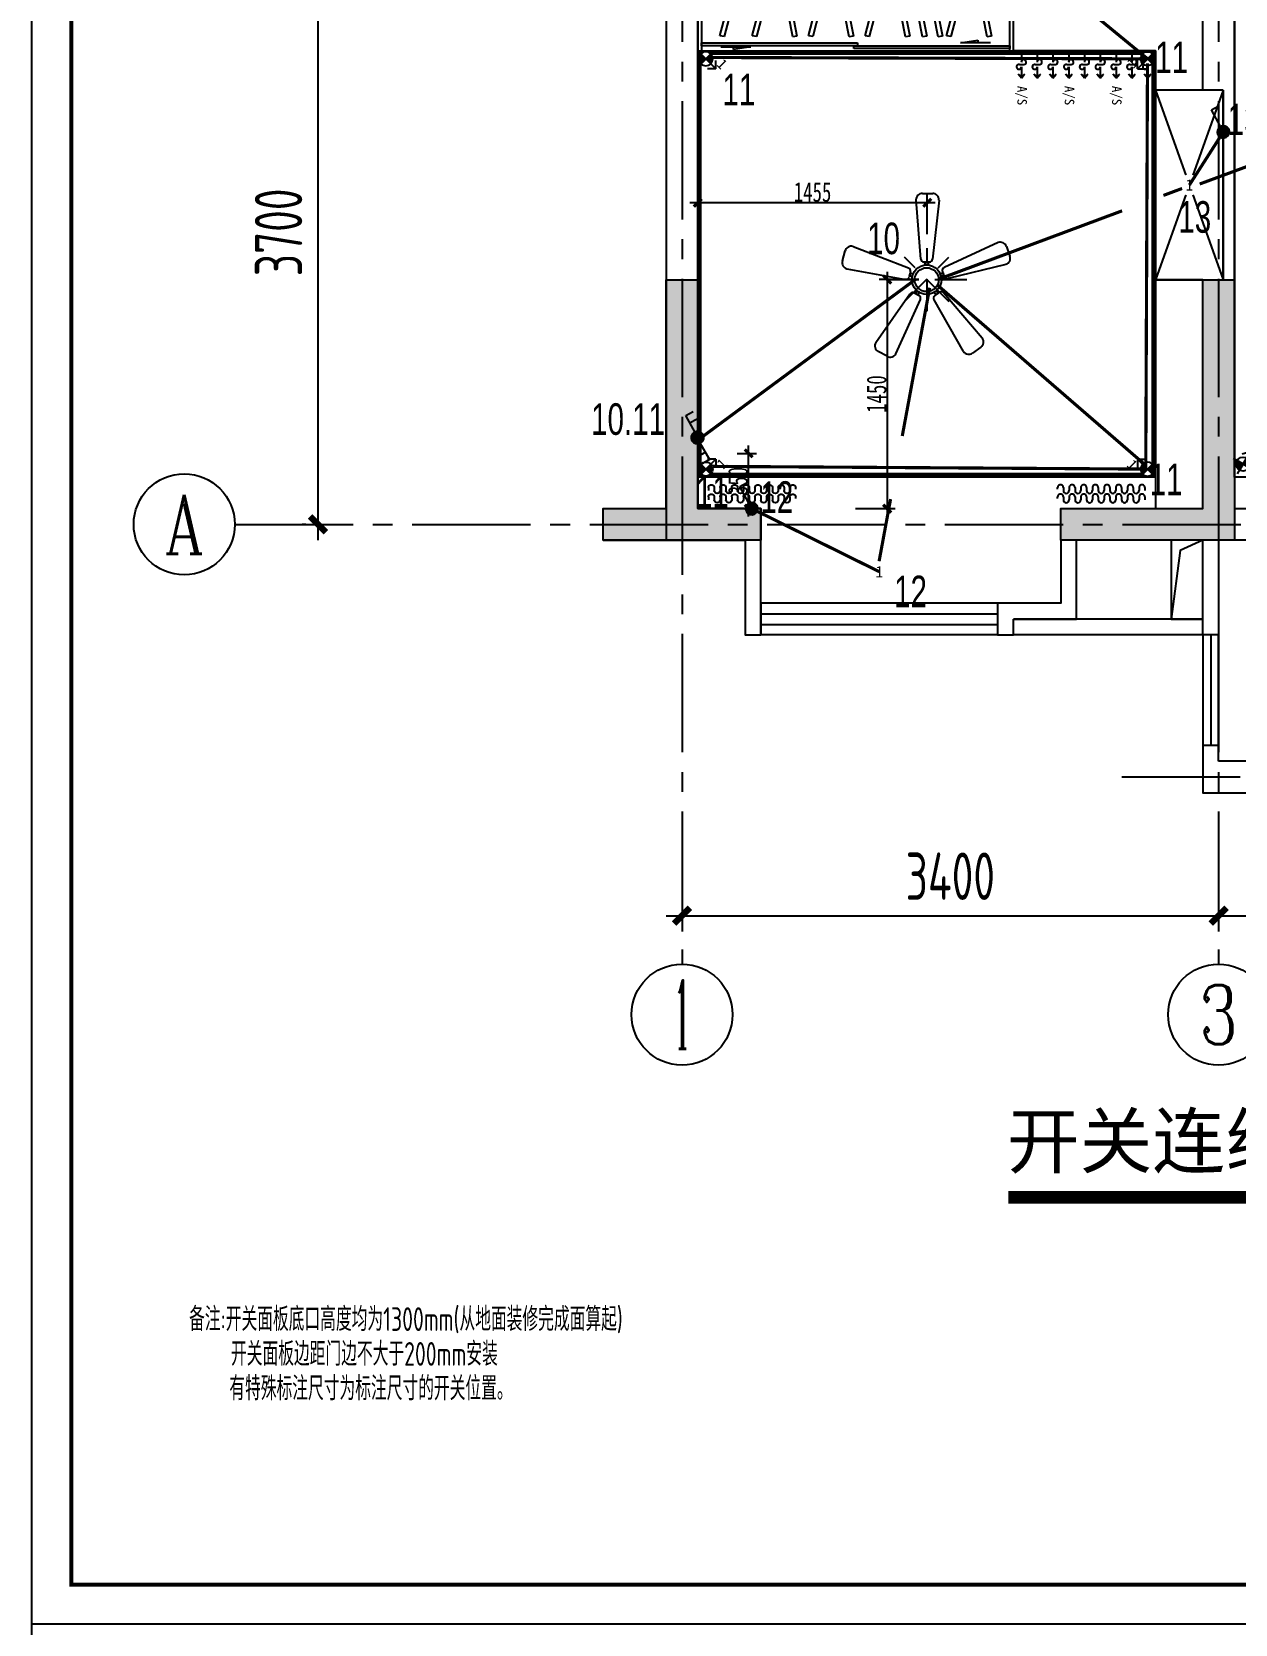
# Model space of a CAD drawing. Header units: millimetres. Extents: x -133666 to 880576, y -269375 to 86941.
# Drawn here: x 22354 to 29979, y -215593 to -205505 of the extents above; entities that cross this region are included whole.
import ezdxf
from ezdxf.enums import TextEntityAlignment as Align

# ---------------------------------------------------------------- set-up
doc = ezdxf.new("R2010")
doc.units = ezdxf.units.MM
doc.header["$LTSCALE"] = 1000
for name, pattern in [('CENTER', [50.8, 31.75, -6.35, 6.35, -6.35]), ('CENTER2', [1.125, 0.75, -0.125, 0.125, -0.125]), ('DASH', [0.35, 0.25, -0.1]), ('DASHED', [19.05, 12.7, -6.35])]:
    doc.linetypes.add(name, pattern=pattern)
doc.layers.get('0').update_dxf_attribs({"linetype": 'CONTINUOUS'})
doc.layers.get('Defpoints').update_dxf_attribs({"color": 6, "linetype": 'CONTINUOUS'})
for name, color, linetype in [('6#轴网(1-4)20181120$0$11 12 17 18 19 20 21 22-ZW$0$AXIS_轴号_A', 8, 'CONTINUOUS'), ('6#轴网(1-4)20181120$0$11 12 17 18 19 20 21 22-ZW$0$AXIS_轴文_A', 8, 'CONTINUOUS'), ('6#轴网(1-4)20181120$0$AXIS_TEXT', 8, 'CONTINUOUS'), ('A-FUR', 8, 'CONTINUOUS'), ('A-洞口', 105, 'CONTINUOUS'), ('A-看线', 105, 'CONTINUOUS'), ('AE-FLOR', 151, 'CONTINUOUS'), ('AXIS', 253, 'CENTER'), ('BORDER', 7, 'CONTINUOUS'), ('C-顶面灯具、灯带', 22, 'CONTINUOUS'), ('C-顶面设备（风口、换气扇、投影仪）', 7, 'CONTINUOUS'), ('C-顶面造型线', 32, 'CONTINUOUS'), ('DIM', 3, 'CONTINUOUS'), ('M-机电点位(布局空间)', 7, 'CONTINUOUS'), ('P-窗帘', 146, 'CONTINUOUS'), ('PUB_HATCH', 8, 'CONTINUOUS'), ('PUB_TEXT', 7, 'CONTINUOUS'), ('WALL', 2, 'CONTINUOUS'), ('WINDOW', 4, 'CONTINUOUS'), ('WIRE-照明', 1, 'CONTINUOUS'), ('ZZ001-PC 轮廓', 30, 'CONTINUOUS'), ('剪力墙', 6, 'CONTINUOUS'), ('家具', 8, 'CONTINUOUS'), ('栏杆', 142, 'CONTINUOUS'), ('电气标注', 2, 'CONTINUOUS')]:
    doc.layers.add(name, color=color, linetype=linetype)
doc.styles.add('6#轴网(1-4)20181120$0$11 12 17 18 19 20 21 22-ZW$0$_TCH_AXIS', font='COMPLEX', dxfattribs={"bigfont": 'GBCBIG'})
doc.styles.add('6#轴网(1-4)20181120$0$COMPLEX', font='COMPLEX')
doc.styles.add('_HZTXT', font='BZXW', dxfattribs={"width": 0.7, "bigfont": 'BZHZ'})
doc.styles.add('DIM', font='', dxfattribs={"width": 0.7})
doc.styles.get("Standard").update_dxf_attribs({"font": 'tssdeng.shx', "bigfont": 'tssdchn.shx'})
doc.styles.add('WORD-2', font='simhei.ttf')
doc.styles.add('ZZ', font='tssdeng.shx', dxfattribs={"width": 0.7, "bigfont": 'tssdchn.shx'})
doc.styles.add('黑体', font='simhei.ttf')
doc.styles.get('DIM').set_extended_font_data('SimSun')
doc.dimstyles.new('TSSD_100_100', dxfattribs={"dimtxt": 300, "dimasz": 100, "dimexe": 100, "dimexo": 250, "dimgap": 100, "dimtad": 1, "dimdec": 0, "dimzin": 0, "dimdsep": 46, "dimtxsty": 'ZZ', "dimblk": 'ARCHTICK', "dimcen": 0, "dimdle": 100, "dimclrd": 256, "dimclrt": 7, "dimadec": 0, "dimazin": 0, "dimtfac": 1, "dimtdec": 0, "dimtix": 1, "dimtmove": 2, "dimatfit": 3, "dimfxl": 0, "dimtolj": 1, "dimtzin": 0, "dimarcsym": 0})
doc.dimstyles.new('金螳螂1-50', dxfattribs={"dimscale": 50, "dimtxt": 2.5, "dimasz": 1, "dimexe": 1, "dimexo": 1, "dimgap": 0.1, "dimtad": 1, "dimdec": 0, "dimrnd": 5, "dimzin": 0, "dimdsep": 46, "dimtxsty": 'DIM', "dimblk": 'ARCHTICK', "dimcen": 2, "dimdle": 1, "dimclrd": 254, "dimclre": 254, "dimclrt": 30, "dimadec": 0, "dimazin": 0, "dimtfac": 1, "dimtdec": 0, "dimtix": 1, "dimtmove": 2, "dimatfit": 3, "dimldrblk": 'A', "dimfxl": 0, "dimtolj": 1, "dimtzin": 0, "dimarcsym": 0})

# ---------------------------------------------------------------- blocks, each defined once
blk = doc.blocks.new('6#轴网(1-4)20181120$0$_AXISO')
at = {"color": 8}
blk.add_circle((0, 0), 0.5, dxfattribs=at)
at = {"layer": '6#轴网(1-4)20181120$0$AXIS_TEXT', "color": 8, "style": '6#轴网(1-4)20181120$0$COMPLEX', "width": 1.041667}
blk.add_attdef('A', text='', height=0.56, dxfattribs=at).set_placement((-0.25, -0.28), (0.25, -0.28), align=Align.FIT)
blk = doc.blocks.new('_ArchTick')
at = {"color": 0, "linetype": 'ByBlock', "const_width": 0.4}
blk.add_lwpolyline([(-0.5, -0.5), (0.5, 0.5)], dxfattribs=at)
blk = doc.blocks.new('*D349')
at = {"layer": 'Defpoints', "color": 0, "transparency": 16777216}
for p in [(3400, -1600), (0, -1725), (3400, -2379)]:
    blk.add_point(p, dxfattribs=at)
at = {"layer": 'DIM', "color": 0, "lineweight": -2, "transparency": 16777216}
for p, q in [((3400, -1850), (3400, -2479)), ((0, -1975), (0, -2479))]:
    blk.add_line(p, q, dxfattribs=at)
at = {"layer": 'DIM', "lineweight": -2, "transparency": 16777216}
blk.add_line((-100, -2379), (3500, -2379), dxfattribs=at)
at = {"layer": 'DIM', "lineweight": -2, "transparency": 16777216, "xscale": 100, "yscale": 100, "zscale": 100, "rotation": 180}
blk.add_blockref('_ArchTick', (0, -2379), dxfattribs=at)
at = {"layer": 'DIM', "lineweight": -2, "transparency": 16777216, "xscale": 100, "yscale": 100, "zscale": 100}
blk.add_blockref('_ArchTick', (3400, -2379), dxfattribs=at)
at = {"layer": 'DIM', "color": 7, "transparency": 16777216, "insert": (1700, -2129), "char_height": 300, "attachment_point": 5, "style": 'ZZ'}
blk.add_mtext('\\A1;3400', dxfattribs=at)
blk = doc.blocks.new('*D350')
at = {"layer": 'Defpoints', "color": 0, "transparency": 16777216}
for p in [(3400, -1600), (6800, -1600), (6800, -2379)]:
    blk.add_point(p, dxfattribs=at)
at = {"layer": 'DIM', "color": 0, "lineweight": -2, "transparency": 16777216}
for p, q in [((3400, -1850), (3400, -2479)), ((6800, -1850), (6800, -2479))]:
    blk.add_line(p, q, dxfattribs=at)
at = {"layer": 'DIM', "lineweight": -2, "transparency": 16777216}
blk.add_line((3300, -2379), (6900, -2379), dxfattribs=at)
at = {"layer": 'DIM', "lineweight": -2, "transparency": 16777216, "xscale": 100, "yscale": 100, "zscale": 100, "rotation": 180}
blk.add_blockref('_ArchTick', (3400, -2379), dxfattribs=at)
at = {"layer": 'DIM', "lineweight": -2, "transparency": 16777216, "xscale": 100, "yscale": 100, "zscale": 100}
blk.add_blockref('_ArchTick', (6800, -2379), dxfattribs=at)
at = {"layer": 'DIM', "color": 7, "transparency": 16777216, "insert": (5100, -2129), "char_height": 300, "attachment_point": 5, "style": 'ZZ'}
blk.add_mtext('\\A1;3400', dxfattribs=at)
blk = doc.blocks.new('*D352')
at = {"layer": 'Defpoints', "color": 0, "transparency": 16777216}
for p in [(-2135, 3800), (-2307, 100), (-2135, 100)]:
    blk.add_point(p, dxfattribs=at)
at = {"layer": 'DIM', "lineweight": -2, "transparency": 16777216}
blk.add_line((-2307, 3900), (-2307, 0), dxfattribs=at)
at = {"layer": 'DIM', "color": 0, "lineweight": -2, "transparency": 16777216}
for p, q in [((-2385, 3800), (-2407, 3800)), ((-2385, 100), (-2407, 100))]:
    blk.add_line(p, q, dxfattribs=at)
at = {"layer": 'DIM', "lineweight": -2, "transparency": 16777216, "xscale": 100, "yscale": 100, "zscale": 100}
for p, rotation in [((-2307, 3800), 90), ((-2307, 100), 270)]:
    blk.add_blockref('_ArchTick', p, dxfattribs=dict(at, rotation=rotation))
at = {"layer": 'DIM', "color": 7, "transparency": 16777216, "insert": (-2557, 1950), "char_height": 300, "attachment_point": 5, "rotation": 90, "style": 'ZZ'}
blk.add_mtext('\\A1;3700', dxfattribs=at)
blk = doc.blocks.new('$TCHSYS$WIN2D')
for p, q in [((-0.5, 0.5), (0.5, 0.5)), ((-0.5, 0.5), (-0.5, -0.5)), ((0.5, 0.5), (0.5, -0.5)), ((0.5, 0.1667), (-0.5, 0.1667)), ((0.5, -0.1667), (-0.5, -0.1667)), ((-0.5, -0.5), (0.5, -0.5))]:
    blk.add_line(p, q)
blk = doc.blocks.new('B20190319225928')
at = {"layer": 'BORDER'}
blk.add_lwpolyline([(0, 0), (0, 29700), (42000, 29700), (42000, 0)], close=True, dxfattribs=at)
at = {"layer": 'BORDER', "const_width": 50}
blk.add_lwpolyline([(2500, 500), (2500, 29200), (41500, 29200), (41500, 500)], close=True, dxfattribs=at)
blk = doc.blocks.new('dfdjjfg')
at = {"layer": 'C-顶面灯具、灯带'}
for p, q in [((102848, -78761, 0), (102424, -78556, 0)), ((102369, -78605, 0), (102391, -78566, 0)), ((102754, -78918, 0), (102377, -78638, 0)), ((102866, -78831, 0), (102825, -78901, 0))]:
    blk.add_line(p, q, dxfattribs=at)
at = {"layer": 'C-顶面灯具、灯带', "elevation": 0}
blk.add_lwpolyline([(102355, -78584), (102366, -78564), (102386, -78576), (102374, -78595)], close=True, dxfattribs=at)
at = {"layer": 'C-顶面灯具、灯带'}
for centre, radius, start, end in [((102413, -78579, 0), 25, 63.5335, 150), ((102391, -78617, 0), 25, 150, 236.4665), ((102824, -78805, 0), 49.9, 327.8045, 61.338), ((102782, -78876, 0), 49.9, 236.4665, 330)]:
    blk.add_arc(centre, radius, start, end, dxfattribs=at)
blk = doc.blocks.new('dfdfhhfqqe')
at = {"layer": 'C-顶面灯具、灯带', "color": 251, "linetype": 'DASHED', "ltscale": 0.02}
for p, q in [((102272, -78770, 0), (102272, -78271, 0)), ((102090, -78696, 0), (102443, -78343, 0)), ((102445, -78696, 0), (102092, -78343, 0)), ((102586, -78520, 0), (101949, -78520, 0))]:
    blk.add_line(p, q, dxfattribs=at)
at = {"layer": 'C-顶面灯具、灯带'}
blk.add_circle((102268, -78520, 0), 117, dxfattribs=at)
at = {"layer": 'C-顶面灯具、灯带', "color": 251}
blk.add_circle((102268, -78520, 0), 94.6, dxfattribs=at)
at = {"layer": 'C-顶面灯具、灯带'}
for p, rotation in [((86130, -206431), 120.3263484312801), ((221725, -127012), 195.4205350051824), ((-23344, -107555), 50.53026438440089), ((178115, 25732), 271.4733682363907), ((40129, 34441), 336.3318596501865)]:
    blk.add_blockref('dfdjjfg', p, dxfattribs=dict(at, rotation=rotation))
blk = doc.blocks.new('u5g')
at = {"color": 8, "linetype": 'DASH', "ltscale": 20}
for p, q in [((20, -300), (30, -300)), ((30, -300), (30, -350)), ((1695, -312.5), (30, -312.5)), ((1695, -337.5), (30, -337.5)), ((1705, -300), (1695, -300)), ((1695, -300), (1695, -350)), ((20, -350), (30, -350)), ((1705, -350), (1695, -350))]:
    blk.add_line(p, q, dxfattribs=at)
at = {"color": 8, "ltscale": 20}
for p, q in [((1434.9, -595), (1530, -576.1)), ((1600.1, -595), (1434.9, -595)), ((1530, -576.1), (1530, -595)), ((124.9, -623), (290.1, -623)), ((290.1, -623), (195, -641.9)), ((195, -641.9), (195, -623))]:
    blk.add_line(p, q, dxfattribs=at)
at = {"linetype": 'DASH', "ltscale": 20}
for points in [[(1725, 0), (0, 0), (0, -650), (1725, -650)], [(20, -595), (872.5, -595), (872.5, -615), (20, -615)], [(852.5, -615), (1705, -615), (1705, -635), (852.5, -635)]]:
    blk.add_lwpolyline(points, close=True, dxfattribs=at)
blk.add_lwpolyline([(1705, -650), (1705, -20), (20, -20), (20, -650)], dxfattribs=at)
at = {"color": 8, "linetype": 'DASH', "ltscale": 20}
for points in [[(120.6, -547.7), (214.1, -99.8), (237.1, -104.6), (143.5, -552.5)], [(297.3, -547.7), (390.9, -99.8), (413.8, -104.6), (320.3, -552.5)], [(518.6, -554.1), (447.8, -102.1), (471, -98.4), (541.8, -550.4)], [(604.7, -547.7), (698.2, -99.8), (721.2, -104.6), (627.7, -552.5)], [(827.7, -554.1), (756.9, -102.1), (780.1, -98.4), (850.9, -550.4)], [(913.8, -547.7), (1007.3, -99.8), (1030.3, -104.6), (936.8, -552.5)], [(1135.1, -554.1), (1064.3, -102.1), (1087.5, -98.4), (1158.3, -550.4)], [(1228.3, -554.1), (1157.5, -102.1), (1180.7, -98.4), (1251.5, -550.4)], [(1313.9, -554.1), (1243.1, -102.1), (1266.3, -98.4), (1337.1, -550.4)], [(1360, -547.7), (1453.5, -99.8), (1476.5, -104.6), (1383, -552.5)], [(1581.2, -554.1), (1510.4, -102.1), (1533.7, -98.4), (1604.4, -550.4)]]:
    blk.add_lwpolyline(points, close=True, dxfattribs=at)
blk = doc.blocks.new('DIFF-WLL')
at = {"color": 7, "linetype": 'ByBlock'}
for p, q in [((0, 0), (2.05, 0)), ((5, 0), (4.28, 0.61)), ((4.28, 0.61), (4.76, 0)), ((2.95, 0), (4.76, 0)), ((5, 0), (4.28, -0.61)), ((4.28, -0.61), (4.76, 0))]:
    blk.add_line(p, q, dxfattribs=at)
for centre, radius, start, end in [((2.06, 0.44), 0.443, 4.4518, 269.236), ((-3.48, 0.01), 5.99, 356.4344, 4.4518), ((2.94, -0.44), 0.443, 169.2229, 89.236)]:
    blk.add_arc(centre, radius, start, end, dxfattribs=at)
blk = doc.blocks.new('*U392')
at = {"color": 251}
blk.add_line((0, 300), (0, 0), dxfattribs=at)
at = {"color": 251, "xscale": 34.56325301062316, "yscale": 34.56325301062316, "zscale": 34.56325301062316}
for p in [(0, 250), (0, 150), (0, 50)]:
    blk.add_blockref('DIFF-WLL', p, dxfattribs=at)
at = {"style": 'WORD-2'}
blk.add_attdef('A/S', (222, 25), '', height=60, dxfattribs=at)
blk = doc.blocks.new('*U201')
at = {"color": 250}
blk.add_wipeout([(28.1, -28.5), (29.8, -26.7), (31.5, -24.7), (33, -22.7), (34.3, -20.6), (35.5, -18.4), (36.6, -16.1), (37.6, -13.8), (38.4, -11.4), (39, -9), (39.5, -6.5), (39.8, -4), (40, -1.5), (40, 1), (39.9, 3.5), (39.6, 6), (39.1, 8.5), (38.5, 10.9), (37.7, 13.3), (36.8, 15.7), (35.8, 17.9), (34.6, 20.1), (33.2, 22.3), (31.8, 24.3), (30.2, 26.3), (28.5, 28.1), (26.7, 29.8), (24.7, 31.5), (22.7, 33), (20.6, 34.3), (18.4, 35.5), (16.1, 36.6), (13.8, 37.6), (11.4, 38.4), (9, 39), (6.5, 39.5), (4, 39.8), (1.5, 40), (-1, 40), (-3.5, 39.9), (-6, 39.6), (-8.5, 39.1), (-10.9, 38.5), (-13.3, 37.7), (-15.7, 36.8), (-17.9, 35.8), (-20.1, 34.6), (-22.3, 33.2), (-24.3, 31.8), (-26.3, 30.2), (-28.1, 28.5), (-29.8, 26.7), (-31.5, 24.7), (-33, 22.7), (-34.3, 20.6), (-35.5, 18.4), (-36.6, 16.1), (-37.6, 13.8), (-38.4, 11.4), (-39, 9), (-39.5, 6.5), (-39.8, 4), (-40, 1.5), (-40, -1), (-39.9, -3.5), (-39.6, -6), (-39.1, -8.5), (-38.5, -10.9), (-37.7, -13.3), (-36.8, -15.7), (-35.8, -17.9), (-34.6, -20.1), (-33.2, -22.3), (-31.8, -24.3), (-30.2, -26.3), (-28.5, -28.1), (-26.7, -29.8), (-24.7, -31.5), (-22.7, -33), (-20.6, -34.3), (-18.4, -35.5), (-16.1, -36.6), (-13.8, -37.6), (-11.4, -38.4), (-9, -39), (-6.5, -39.5), (-4, -39.8), (-1.5, -40), (1, -40), (3.5, -39.9), (6, -39.6), (8.5, -39.1), (10.9, -38.5), (13.3, -37.7), (15.7, -36.8), (17.9, -35.8), (20.1, -34.6), (22.3, -33.2), (24.3, -31.8), (26.3, -30.2)], dxfattribs=at)
h = blk.add_hatch(color=250)
edge = h.paths.add_edge_path()
edge.add_arc((0, 0), 40, 90, 180)
edge.add_line((-40, 0), (0, 0))
edge.add_line((0, 0), (0, 40))
edge = h.paths.add_edge_path()
edge.add_arc((0, 0), 40, 270, 360)
edge.add_line((40, 0), (0, 0))
edge.add_line((0, 0), (0, -40))
at = {"color": 251}
for p, q in [((-64, 0), (80, 0)), ((-40, 0), (40, 0)), ((0, -64), (0, 64)), ((0, 40), (0, -40)), ((80, 0), (46.4, 33.6)), ((80, 0), (46.4, -33.6))]:
    blk.add_line(p, q, dxfattribs=at)
blk.add_circle((0, 0), 40)
at = {"style": 'WORD-2'}
blk.add_attdef('1', (19.6, -92.8), '', height=60, dxfattribs=at)
blk = doc.blocks.new('B14-1')
for p, q in [((-933, 124), (-933, 148)), ((-837, 148), (-837, 100)), ((-741, 148), (-741, 100)), ((-645, 148), (-645, 100)), ((-549, 148), (-549, 100)), ((-453, 148), (-453, 100)), ((-357, 148), (-357, 100)), ((-261, 148), (-261, 100)), ((-165, 148), (-165, 100)), ((-69, 148), (-69, 100)), ((27, 148), (27, 100)), ((123, 148), (123, 100)), ((219, 148), (219, 100)), ((315, 148), (315, 100)), ((411, 148), (411, 100)), ((507, 148), (507, 100))]:
    blk.add_line(p, q)
blk.add_lwpolyline([(-933, 124, 0, 0, 0), (-1137, 124, 90, 0, 0), (-1245, 124, 0, 0, 0)], format="xyseb")
for centre, start, end in [((-885, 148), 360, 180.0002), ((-789, 100), 180, 360), ((-693, 148), 360, 180.0002), ((-597, 100), 180, 360), ((-501, 148), 360, 180.0002), ((-405, 100), 180, 360), ((-309, 148), 360, 180.0002), ((-213, 100), 180, 360), ((-117, 148), 360, 180.0002), ((-21, 100), 180, 0), ((75, 148), 0, 180.0002), ((171, 100), 180, 0), ((267, 148), 0, 180.0002), ((363, 100), 180, 0), ((459, 148), 0, 180.0002)]:
    blk.add_arc(centre, 48, start, end)
blk = doc.blocks.new('嵌入式筒灯')
at = {"color": 250}
blk.add_wipeout([(42.2, -42.7), (44.8, -40), (47.2, -37.1), (49.4, -34.1), (51.5, -30.9), (53.3, -27.6), (54.9, -24.2), (56.3, -20.7), (57.5, -17.1), (58.5, -13.5), (59.2, -9.8), (59.7, -6), (60, -2.3), (60, 1.5), (59.8, 5.3), (59.4, 9), (58.7, 12.7), (57.8, 16.4), (56.6, 20), (55.2, 23.5), (53.7, 26.9), (51.9, 30.2), (49.9, 33.4), (47.7, 36.5), (45.3, 39.4), (42.7, 42.2), (40, 44.8), (37.1, 47.2), (34.1, 49.4), (30.9, 51.5), (27.6, 53.3), (24.2, 54.9), (20.7, 56.3), (17.1, 57.5), (13.5, 58.5), (9.8, 59.2), (6, 59.7), (2.3, 60), (-1.5, 60), (-5.3, 59.8), (-9, 59.4), (-12.7, 58.7), (-16.4, 57.8), (-20, 56.6), (-23.5, 55.2), (-26.9, 53.7), (-30.2, 51.9), (-33.4, 49.9), (-36.5, 47.7), (-39.4, 45.3), (-42.2, 42.7), (-44.8, 40), (-47.2, 37.1), (-49.4, 34.1), (-51.5, 30.9), (-53.3, 27.6), (-54.9, 24.2), (-56.3, 20.7), (-57.5, 17.1), (-58.5, 13.5), (-59.2, 9.8), (-59.7, 6), (-60, 2.3), (-60, -1.5), (-59.8, -5.3), (-59.4, -9), (-58.7, -12.7), (-57.8, -16.4), (-56.6, -20), (-55.2, -23.5), (-53.7, -26.9), (-51.9, -30.2), (-49.9, -33.4), (-47.7, -36.5), (-45.3, -39.4), (-42.7, -42.2), (-40, -44.8), (-37.1, -47.2), (-34.1, -49.4), (-30.9, -51.5), (-27.6, -53.3), (-24.2, -54.9), (-20.7, -56.3), (-17.1, -57.5), (-13.5, -58.5), (-9.8, -59.2), (-6, -59.7), (-2.3, -60), (1.5, -60), (5.3, -59.8), (9, -59.4), (12.7, -58.7), (16.4, -57.8), (20, -56.6), (23.5, -55.2), (26.9, -53.7), (30.2, -51.9), (33.4, -49.9), (36.5, -47.7), (39.4, -45.3)], dxfattribs=at)
at = {"color": 251, "style": 'WORD-2'}
blk.add_attdef('1', text='', height=64, dxfattribs=at).set_placement((0, 0), align=Align.MIDDLE)
blk = doc.blocks.new('单联单控开关 暗装')
at = {"linetype": 'Continuous'}
h = blk.add_hatch(color=256, dxfattribs=at)
edge = h.paths.add_edge_path()
edge.add_ellipse((0, 0), major_axis=(-26.5, 8.4), ratio=1, start_angle=0, end_angle=360, ccw=False)
for p, q in [((-54.2, 100.1), (-23.5, 117)), ((-12.9, 24.7), (-54.2, 100.1))]:
    blk.add_line(p, q)
at = {"linetype": 'Continuous', "extrusion": (0, 0, -1)}
blk.add_ellipse((0, 0), major_axis=(-26.5, 8.4), ratio=1, start_param=1.546417, end_param=7.829602, dxfattribs=at)
blk = doc.blocks.new('*D1213')
at = {"layer": 'C-顶面造型线', "color": 254, "lineweight": -2, "transparency": 16777216}
for p, q in [((26824, -208176), (26946, -208176)), ((26896, -208576), (26896, -208126)), ((26824, -208526), (26946, -208526))]:
    blk.add_line(p, q, dxfattribs=at)
at = {"layer": 'Defpoints', "color": 0, "transparency": 16777216}
for p in [(26774, -208176), (26896, -208176), (26774, -208526)]:
    blk.add_point(p, dxfattribs=at)
at = {"layer": 'C-顶面造型线', "color": 254, "lineweight": -2, "transparency": 16777216, "xscale": 50, "yscale": 50, "zscale": 50}
for p, rotation in [((26896, -208176), 90), ((26896, -208526), 270)]:
    blk.add_blockref('_ArchTick', p, dxfattribs=dict(at, rotation=rotation))
at = {"layer": 'C-顶面造型线', "color": 30, "transparency": 16777216, "insert": (26829, -208351), "char_height": 125, "attachment_point": 5, "rotation": 90, "style": 'DIM'}
blk.add_mtext('\\A1;350', dxfattribs=at)
blk = doc.blocks.new('A')
for p, q in [((-0.37, 0), (-2.13, 0)), ((-1.44, 1.15), (-1.09, 1.44)), ((-1.44, 1.15), (-0.37, 0)), ((-1.44, -1.15), (-0.37, 0)), ((-1.09, 1.44), (0, 0)), ((-1.09, -1.44), (0, 0)), ((-1.44, -1.15), (-1.09, -1.44))]:
    blk.add_line(p, q)
for points in [[(-1.44, 1.15), (-1.09, 1.44), (-0.37, 0), (0, 0)], [(-1.44, -1.15), (-1.09, -1.44), (-0.37, 0), (0, 0)]]:
    blk.add_solid(points)
blk = doc.blocks.new('双联单控开关 暗装')
at = {"linetype": 'Continuous'}
h = blk.add_hatch(color=256, dxfattribs=at)
edge = h.paths.add_edge_path()
edge.add_ellipse((0, 0), major_axis=(-26.8, 7.6), ratio=1, start_angle=0, end_angle=360, ccw=False)
for p, q in [((-55.1, 99.6), (-21.8, 118.3)), ((-12.3, 23.2), (-55.1, 99.6)), ((-37.3, 66.1), (-3.6, 85.7))]:
    blk.add_line(p, q, dxfattribs=at)
at = {"linetype": 'Continuous', "extrusion": (0, 0, -1)}
blk.add_ellipse((0, 0), major_axis=(-26.8, 7.6), ratio=1, start_param=1.568207, end_param=7.851392, dxfattribs=at)
blk = doc.blocks.new('*D1214')
at = {"layer": 'C-顶面造型线', "color": 254, "lineweight": -2, "transparency": 16777216}
for p, q in [((28078, -206588), (26524, -206588)), ((26574, -206788), (26574, -206538)), ((28028, -206788), (28028, -206538))]:
    blk.add_line(p, q, dxfattribs=at)
at = {"layer": 'Defpoints', "color": 0, "transparency": 16777216}
for p in [(26574, -206588), (26574, -207071), (28028, -207071)]:
    blk.add_point(p, dxfattribs=at)
at = {"layer": 'C-顶面造型线', "color": 254, "lineweight": -2, "transparency": 16777216, "xscale": 50, "yscale": 50, "zscale": 50, "rotation": 180}
blk.add_blockref('_ArchTick', (26574, -206588), dxfattribs=at)
at = {"layer": 'C-顶面造型线', "color": 254, "lineweight": -2, "transparency": 16777216, "xscale": 50, "yscale": 50, "zscale": 50}
blk.add_blockref('_ArchTick', (28028, -206588), dxfattribs=at)
at = {"layer": 'C-顶面造型线', "color": 30, "transparency": 16777216, "insert": (27301, -206521), "char_height": 125, "attachment_point": 5, "style": 'DIM'}
blk.add_mtext('\\A1;1455', dxfattribs=at)
blk = doc.blocks.new('*D1215')
at = {"layer": 'C-顶面造型线', "color": 254, "lineweight": -2, "transparency": 16777216}
for p, q in [((27974, -207075), (27724, -207075)), ((27774, -207025), (27774, -208576)), ((27574, -208526), (27824, -208526))]:
    blk.add_line(p, q, dxfattribs=at)
at = {"layer": 'Defpoints', "color": 0, "transparency": 16777216}
for p in [(28025, -207075), (26774, -208526), (27774, -208526)]:
    blk.add_point(p, dxfattribs=at)
at = {"layer": 'C-顶面造型线', "color": 254, "lineweight": -2, "transparency": 16777216, "xscale": 50, "yscale": 50, "zscale": 50}
for p, rotation in [((27774, -207075), 90), ((27774, -208526), 270)]:
    blk.add_blockref('_ArchTick', p, dxfattribs=dict(at, rotation=rotation))
at = {"layer": 'C-顶面造型线', "color": 30, "transparency": 16777216, "insert": (27707, -207800), "char_height": 125, "attachment_point": 5, "rotation": 90, "style": 'DIM'}
blk.add_mtext('\\A1;1450', dxfattribs=at)
blk = doc.blocks.new('B20190222125856')
at = {"layer": 'AXIS', "linetype": 'CENTER2'}
for p, q in [((0, 11781), (0, -2685.7)), ((3400, 11781), (3400, -2685.7)), ((-2834.7, 100), (9118.1, 100)), ((2786.3, -1500), (9118.1, -1500))]:
    blk.add_line(p, q, dxfattribs=at)
at = {"layer": '6#轴网(1-4)20181120$0$11 12 17 18 19 20 21 22-ZW$0$AXIS_轴号_A', "color": 6}
ref = blk.add_blockref('6#轴网(1-4)20181120$0$_AXISO', (-3154.7, 100), dxfattribs=dict(at, xscale=640, yscale=640, zscale=640))
ref.add_attrib('A', 'A', dxfattribs={"layer": '6#轴网(1-4)20181120$0$11 12 17 18 19 20 21 22-ZW$0$AXIS_轴文_A', "height": 372.8, "style": '6#轴网(1-4)20181120$0$11 12 17 18 19 20 21 22-ZW$0$_TCH_AXIS', "width": 0.777778}).set_placement((-3278.9, -86.4), (-3030.4, -86.4), align=Align.FIT)
at = {"layer": '6#轴网(1-4)20181120$0$11 12 17 18 19 20 21 22-ZW$0$AXIS_轴号_A'}
ref = blk.add_blockref('6#轴网(1-4)20181120$0$_AXISO', (0, -3005.7), dxfattribs=dict(at, xscale=640, yscale=640, zscale=640))
ref.add_attrib('A', '1', dxfattribs={"layer": '6#轴网(1-4)20181120$0$11 12 17 18 19 20 21 22-ZW$0$AXIS_轴文_A', "height": 435.8, "style": '6#轴网(1-4)20181120$0$11 12 17 18 19 20 21 22-ZW$0$_TCH_AXIS', "width": 0.555556}).set_placement((-51.9, -3223.6), (51.9, -3223.6), align=Align.FIT)
ref = blk.add_blockref('6#轴网(1-4)20181120$0$_AXISO', (3400, -3005.7), dxfattribs=dict(at, xscale=640, yscale=640, zscale=640))
ref.add_attrib('A', '3', dxfattribs={"layer": '6#轴网(1-4)20181120$0$11 12 17 18 19 20 21 22-ZW$0$AXIS_轴文_A', "height": 372.8, "style": '6#轴网(1-4)20181120$0$11 12 17 18 19 20 21 22-ZW$0$_TCH_AXIS'}).set_placement((3275.7, -3192.1), (3524.3, -3192.1), align=Align.FIT)
at = {"layer": 'DIM'}
dim = blk.add_linear_dim(base=(-2307.2, 100), p1=(-2134.7, 3800), p2=(-2134.7, 100), angle=90, dimstyle='TSSD_100_100', dxfattribs=at)
dim.commit()
dim.dimension.update_dxf_attribs({"geometry": '*D352', "text_midpoint": (-2557.2, 1950)})
for base, p1, p2, picture, middle in [((3400, -2379.1), (0, -1724.9), (3400, -1600), '*D349', (1700, -2129.1)), ((6800, -2379.1), (3400, -1600), (6800, -1600), '*D350', (5100, -2129.1))]:
    dim = blk.add_linear_dim(base=base, p1=p1, p2=p2, dimstyle='TSSD_100_100', dxfattribs=at)
    dim.commit()
    dim.dimension.update_dxf_attribs({"geometry": picture, "text_midpoint": middle})

msp = doc.modelspace()

# ---------------------------------------------------------------- hatches: boundary and pattern name
at = {"layer": 'PUB_HATCH'}
for points in [[(25974, -208725.7), (25974, -208525.7), (26374, -208525.7), (26374, -207075.7), (26574, -207075.7), (26574, -208525.7), (26974, -208525.7), (26974, -208725.7)], [(29774, -208525.7), (29774, -207075.7), (29974, -207075.7), (29974, -208725.7), (28874, -208725.7), (28874, -208525.7)]]:
    msp.add_hatch(color=256, dxfattribs=at).paths.add_polyline_path(points)

# ---------------------------------------------------------------- linework, layer by layer
at = {"layer": 'A-洞口'}
msp.add_lwpolyline([(29574, -208725.7), (29574, -209225.7), (29774, -209225.7), (29774, -208725.7)], close=True, dxfattribs=at)
msp.add_lwpolyline([(29774, -208725.7), (29631.1, -208791.6), (29574, -209225.7)], dxfattribs=at)
at = {"layer": 'A-看线'}
msp.add_lwpolyline([(28474, -208325.7), (26974, -208325.7)], dxfattribs=at)
at = {"layer": 'AE-FLOR'}
for points in [[(29774, -209325.7), (29774, -210025.7)], [(29874, -210025.7), (29874, -209325.7)]]:
    msp.add_lwpolyline(points, dxfattribs=at)
at = {"layer": 'C-顶面造型线'}
for points in [[(32774, -208325.7), (29974, -208325.7), (29974, -203425.7), (32774, -203425.7)], [(26574, -205625.7), (29474, -205625.7), (29474, -208325.7), (26574, -208325.7)]]:
    msp.add_lwpolyline(points, close=True, dxfattribs=at)
at = {"layer": 'C-顶面造型线', "color": 35}
for points in [[(26584, -205635.7), (29464, -205635.7), (29464, -208315.7), (26584, -208315.7)], [(26594, -205645.7), (29454, -205645.7), (29454, -208305.7), (26594, -208305.7)]]:
    msp.add_lwpolyline(points, close=True, dxfattribs=at)
at = {"layer": 'PUB_TEXT', "const_width": 80}
msp.add_lwpolyline([(28541.1, -212888.5), (30915.6, -212888.5)], dxfattribs=at)
at = {"layer": 'WALL'}
for p, q in [((29904, -205875.7), (29904, -207075.7)), ((29974, -205875.7), (29974, -207075.7))]:
    msp.add_line(p, q, dxfattribs=at)
for points in [[(26974, -209125.7), (26974, -208525.7), (26574, -208525.7), (26574, -205025.7), (28824, -205025.7), (28824, -204925.7), (28774, -204925.7), (28774, -204825.7), (28674, -204825.7), (28674, -204925.7), (26574, -204925.7), (26574, -202225.7), (26374, -202225.7), (26374, -208725.7), (26874, -208725.7), (26874, -209325.7), (26974, -209325.7), (26974, -209125.7)], [(29774, -205875.7), (29774, -205025.7), (29724, -205025.7), (29724, -204925.7), (29974, -204925.7), (29974, -205875.7)], [(29904, -205875.7), (29774, -205875.7), (29774, -205875.7)], [(29774, -207075.7), (29904, -207075.7)]]:
    msp.add_lwpolyline(points, dxfattribs=at)
for points in [[(29974, -207075.7), (29974, -208525.7), (30374, -208525.7), (30374, -208725.7), (29874, -208725.7), (29874, -209325.7), (29774, -209325.7), (29774, -208725.7), (28874, -208725.7), (28874, -208525.7), (29774, -208525.7), (29774, -207075.7)], [(28574, -209225.7), (28974, -209225.7), (28974, -208725.7), (28874, -208725.7), (28874, -209125.7), (28474, -209125.7), (28474, -209325.7), (28574, -209325.7)], [(29874, -210125.7), (29874, -210025.7), (29774, -210025.7), (29774, -210325.7), (30574, -210325.7), (30574, -210125.7)]]:
    msp.add_lwpolyline(points, close=True, dxfattribs=at)
at = {"layer": 'WIRE-照明', "const_width": 20}
for points in [[(29262.5, -206639.3), (28103.5, -207071.1)], [(27953.1, -207073.8), (26578.9, -208088.5)], [(27869.5, -208065.8), (28043.3, -207126.7)]]:
    msp.add_lwpolyline(points, dxfattribs=at)
at = {"layer": 'ZZ001-PC 轮廓'}
msp.add_xline((22353.8, -133793.6), (0, 1), dxfattribs=at)
at = {"layer": '剪力墙', "elevation": 0}
for points in [[(25974, -208725.7), (25974, -208525.7), (26374, -208525.7), (26374, -207075.7), (26574, -207075.7), (26574, -208525.7), (26974, -208525.7), (26974, -208725.7), (25974, -208725.7), (26574, -208725.7)], [(29974, -208525.7), (29974, -208525.7)]]:
    msp.add_lwpolyline(points, dxfattribs=at)
msp.add_lwpolyline([(29774, -208525.7), (29774, -207075.7), (29974, -207075.7), (29974, -208725.7), (28874, -208725.7), (28874, -208525.7)], close=True, dxfattribs=at)
at = {"layer": '家具', "ltscale": 0.2}
for p, q in [((29474, -205875.7), (29904, -207075.7)), ((29904, -205875.7), (29474, -207075.7))]:
    msp.add_line(p, q, dxfattribs=at)
for points in [[(29904, -205875.7), (29474, -205875.7), (29474, -207075.7), (29904, -207075.7)], [(29474, -208525.7), (29774, -208525.7), (29774, -207075.7), (29474, -207075.7)]]:
    msp.add_lwpolyline(points, close=True, dxfattribs=at)
at = {"layer": '栏杆'}
for points in [[(29774, -209225.7), (28574, -209225.7)], [(29774, -209325.7), (28574, -209325.7)], [(29824, -209325.7), (29824, -210025.7)]]:
    msp.add_lwpolyline(points, dxfattribs=at)

# ---------------------------------------------------------------- block references
at = {"layer": 'A-FUR', "xscale": 1.159400000236928, "yscale": 0.9231000000145286}
msp.add_blockref('u5g', (26574, -205025.7), dxfattribs=at)
at = {"layer": 'C-顶面灯具、灯带', "xscale": 0.8000000000029104, "yscale": 0.8000000000029104, "zscale": 0.8000000000029104}
msp.add_blockref('dfdfhhfqqe', (-53790.2, -144259.5, 0), dxfattribs=at)
at = {"layer": 'C-顶面设备（风口、换气扇、投影仪）', "color": 7, "rotation": 270}
for p in [(28574, -205625.7), (28874, -205625.7), (29174, -205625.7)]:
    msp.add_blockref('*U392', p, dxfattribs=at).add_auto_attribs({'A/S': 'A/S'})
at = {"layer": 'DIM'}
msp.add_blockref('B20190222125856', (26474, -208725.7), dxfattribs=at)
at = {"layer": 'M-机电点位(布局空间)', "color": 7, "xscale": 1.396369439447881, "yscale": 1.396369439447881, "zscale": 1.396369439447881}
for p in [(29904, -206139.3), (26915.7, -208525.7)]:
    msp.add_blockref('单联单控开关 暗装', p, dxfattribs=at)
at = {"layer": 'P-窗帘', "yscale": 0.3840000000200234}
for p, xscale, zscale in [((26836, -208508.7), -0.3840000000200234, 0.3840000000000001), ((29211.9, -208508.7), 0.3840000000200234, 0.3840000000200234)]:
    msp.add_blockref('B14-1', p, dxfattribs=dict(at, xscale=xscale, zscale=zscale))
at = {"layer": 'WALL', "xscale": 0.5, "yscale": 0.5, "zscale": 0.5, "rotation": 270}
msp.add_blockref('B20190319225928', (22353.8, -194593), dxfattribs=at)
at = {"layer": 'WINDOW', "xscale": -1500, "yscale": 200, "zscale": 1500}
msp.add_blockref('$TCHSYS$WIN2D', (27724, -209225.7), dxfattribs=at)

# ---------------------------------------------------------------- texts
at = {"layer": 'C-顶面设备（风口、换气扇、投影仪）', "width": 0.7}
for s, p in [('备注:开关面板底口高度均为1300mm(从地面装修完成面算起)', (23350.3, -213735.6)), ('开关面板边距门边不大于200mm安装', (23615.9, -213956)), ('有特殊标注尺寸为标注尺寸的开关位置。', (23605.1, -214174.6))]:
    msp.add_text(s, height=150, dxfattribs=at).set_placement(p)
at = {"layer": 'PUB_TEXT', "style": '黑体'}
msp.add_text('开关连线图', height=337.59, dxfattribs=at).set_placement((28532.8, -212700.6))
at = {"layer": '电气标注', "style": '_HZTXT', "width": 0.7}
for s, p in [('13', (30036.3, -206159.5, 0)), ('10', (27751, -206913.9, 0)), ('10.11', (26132.1, -208058.5, 0)), ('12', (27074.6, -208552.7, 0))]:
    msp.add_text(s, height=200, rotation=0.00001, dxfattribs=at).set_placement(p, align=Align.CENTER)

# ---------------------------------------------------------------- dimensions: what is measured, and where the dimension line sits
at = {"layer": 'C-顶面造型线'}
dim = msp.add_linear_dim(base=(26573.9671, -206588.2091), p1=(28027.5366, -207070.7404), p2=(26573.9671, -207070.7404), dimstyle='金螳螂1-50', dxfattribs=at)
dim.commit()
dim.dimension.update_dxf_attribs({"geometry": '*D1214', "text_midpoint": (27300.7518, -206520.7091)})

# ---------------------------------------------------------------- next in the draw order: block references
at = {"layer": 'C-顶面灯具、灯带'}
ref = msp.add_blockref('*U201', (26624.3, -205676), dxfattribs=dict(at, xscale=-1.11111111126393, yscale=1.111111111240461, zscale=1.111111111111111, rotation=134.9999999989388))
ref.add_attrib('1', '1', (26688.9, -205716.5), dxfattribs={"layer": '0', "height": 66.7, "rotation": 315, "style": 'WORD-2'})
ref = msp.add_blockref('*U201', (29423.7, -205676), dxfattribs=dict(at, xscale=1.11111111126393, yscale=1.11111111126393, zscale=1.11111111126393, rotation=225.0000000010612))
ref.add_attrib('1', '1', (29332.8, -205742.7), dxfattribs={"layer": '0', "height": 66.7, "rotation": 45, "style": 'WORD-2'})
at = {"layer": 'C-顶面灯具、灯带', "xscale": 1.111111111240461, "yscale": 1.111111111240461, "zscale": 1.111111111240461}
for p in [(29689, -206475.7), (27724, -208925.7)]:
    msp.add_blockref('嵌入式筒灯', p, dxfattribs=at).add_auto_attribs({'1': '1'})
at = {"layer": 'C-顶面灯具、灯带'}
ref = msp.add_blockref('*U201', (26624.3, -208275.5), dxfattribs=dict(at, xscale=1.111111111243351, yscale=1.111111111243351, zscale=1.111111111243351, rotation=45))
ref.add_attrib('1', '1', (26734.4, -208280.5), dxfattribs={"layer": '0', "height": 66.7, "rotation": 45, "style": 'WORD-2'})
ref = msp.add_blockref('*U201', (29423.7, -208275.5), dxfattribs=dict(at, xscale=-1.11111111124335, yscale=1.111111111240461, zscale=1.111111111111111, rotation=314.9999999999999))
ref.add_attrib('1', '1', (29287.3, -208254.3), dxfattribs={"layer": '0', "height": 66.7, "rotation": 315, "style": 'WORD-2'})
ref = msp.add_blockref('*U201', (30029.2, -208244), dxfattribs=dict(at, xscale=1.111111111240289, yscale=1.111111111240289, zscale=1.111111111240289, rotation=60.25511870305777))
ref.add_attrib('1', '1', (30136.9, -208219.9), dxfattribs={"layer": '0', "height": 66.7, "rotation": 60.25512, "style": 'WORD-2'})

# ---------------------------------------------------------------- next in the draw order: linework, layer by layer
at = {"layer": 'C-顶面设备（风口、换气扇、投影仪）', "const_width": 20}
msp.add_lwpolyline([(29689, -206475.7), (29904, -206139.3)], dxfattribs=at)
at = {"layer": 'WIRE-照明', "const_width": 20}
for points in [[(29423.7, -205676), (28679.2, -205064.8)], [(29378.6, -205676.4), (26655.5, -205667.9)], [(28095.8, -207112.6), (29412.6, -208252.1), (29423.5, -205704.2)], [(29754.1, -206469.5), (31185.5, -205939.5)], [(29642.7, -206497.7), (29524.2, -206541.8)], [(26667, -208258.3), (29397.6, -208275.4)], [(27722.7, -208859.2), (27795.5, -208465.4)], [(26915.7, -208525.7), (27724, -208925.7)]]:
    msp.add_lwpolyline(points, dxfattribs=at)

# ---------------------------------------------------------------- next in the draw order: block references
at = {"layer": 'M-机电点位(布局空间)', "color": 7, "xscale": 1.396369439433329, "yscale": 1.396369439433329, "zscale": 1.396369439433329}
msp.add_blockref('双联单控开关 暗装', (26574, -208075.7), dxfattribs=at)
at = {"layer": 'M-机电点位(布局空间)', "color": 7, "xscale": 1.396369439433329, "yscale": 1.396369439433329, "zscale": 1.396369439433329, "rotation": 180}
msp.add_blockref('双联单控开关 暗装', (26570.3, -208076.5), dxfattribs=at)
at = {"layer": 'P-窗帘', "yscale": 0.3840000000200234}
for p, xscale, zscale in [((26836, -208449.7), -0.3840000000200234, 0.3840000000000001), ((29211.9, -208449.7), 0.3840000000200234, 0.3840000000200234)]:
    msp.add_blockref('B14-1', p, dxfattribs=dict(at, xscale=xscale, zscale=zscale))

# ---------------------------------------------------------------- next in the draw order: texts
at = {"layer": '电气标注', "style": '_HZTXT', "width": 0.7}
for s, p in [('11', (29576.4, -205766.6, 0)), ('11', (26834, -205971.3, 0)), ('13', (29722.9, -206778.1, 0)), ('11', (29541.6, -208441.2, 0)), ('11', (26666.3, -208517.6, 0)), ('12', (27921.8, -209150.5, 0))]:
    msp.add_text(s, height=200, rotation=0.00001, dxfattribs=at).set_placement(p, align=Align.CENTER)

# ---------------------------------------------------------------- next in the draw order: dimensions: what is measured, and where the dimension line sits
at = {"layer": 'C-顶面造型线'}
for base, p1, p2, picture, middle in [((27774.1, -208525.7), (28024.7, -207075), (26774, -208525.7), '*D1215', (27706.6, -207800.4)), ((26896.1, -208175.7), (26774, -208525.7), (26774, -208175.7), '*D1213', (26828.6, -208350.7))]:
    dim = msp.add_linear_dim(base=base, p1=p1, p2=p2, angle=90, dimstyle='金螳螂1-50', dxfattribs=at)
    dim.commit()
    dim.dimension.update_dxf_attribs({"geometry": picture, "text_midpoint": middle})

doc.saveas('drawing.dxf')
